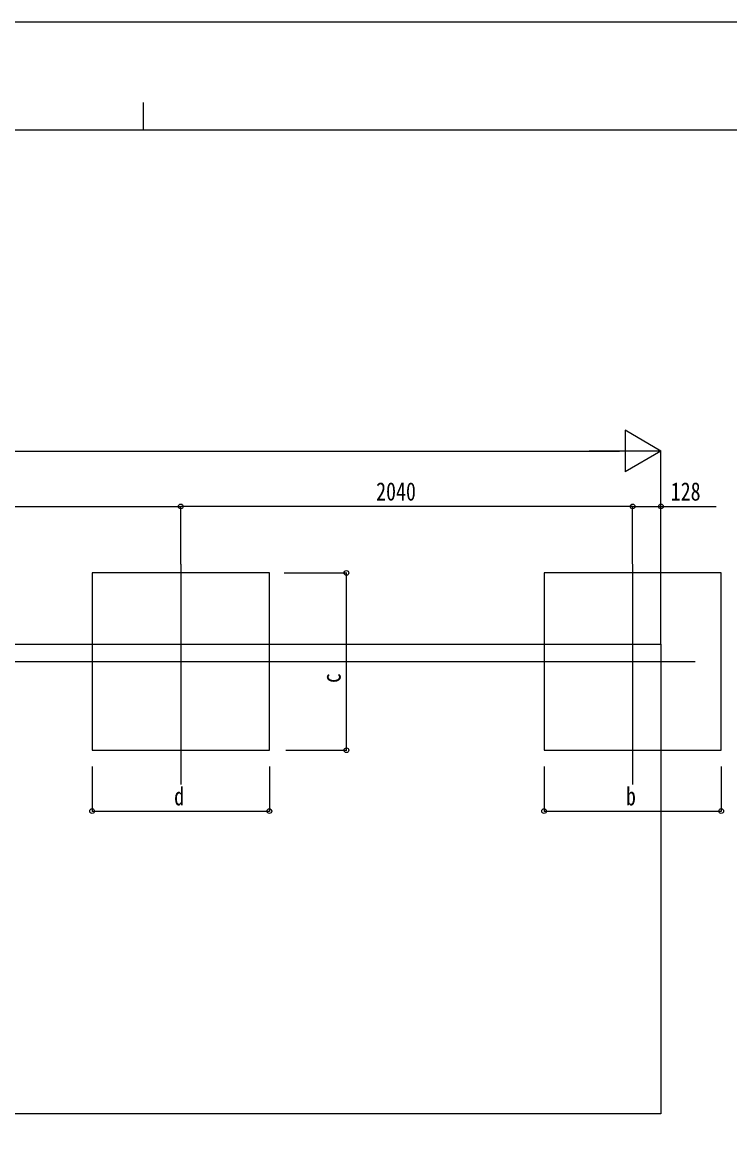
# Model space of a CAD drawing. Units: millimetres, scale not verified. Extents: x -10512 to 10512, y -7425 to 7425.
# Drawn here: x -559 to 2636, y 2422 to 7425 of the extents above; entities that cross this region are included whole.
import ezdxf
from ezdxf.enums import TextEntityAlignment as Align

# ---------------------------------------------------------------- set-up
doc = ezdxf.new("R2010")
doc.units = ezdxf.units.MM
doc.header["$LTSCALE"] = 30
for name, color, linetype in [('0-3_YKK_12', 2, 'Continuous'), ('0-5_YKK_A1', 4, 'Continuous'), ('0-6_YKK_D', 6, 'Continuous'), ('0-7_YKK_ZWAK', 7, 'Continuous')]:
    doc.layers.add(name, color=color, linetype=linetype)
doc.styles.add('ＭＳ ゴシック', font='')
doc.styles.get('ＭＳ ゴシック').set_extended_font_data('MS Gothic')

msp = doc.modelspace()

# ---------------------------------------------------------------- linework, layer by layer
at = {"layer": '0-3_YKK_12'}
for p, q in [((157.03, 4979.9), (157.03, 3984.73)), ((2197.03, 4979.9), (2197.03, 3984.73)), ((-2271.93, 4539.81), (2479.17, 4539.81))]:
    msp.add_line(p, q, dxfattribs=at)
at = {"layer": '0-5_YKK_A1'}
for p, q in [((-4158.97, 4617.61), (2325.03, 4617.61)), ((2325.03, 4617.61), (2325.03, 2499.23)), ((2325.03, 2499.23), (-4158.97, 2499.23))]:
    msp.add_line(p, q, dxfattribs=at)
for points in [[(-242.97, 4139.81), (557.03, 4139.81), (557.03, 4939.81), (-242.97, 4939.81)], [(1797.03, 4139.81), (2597.03, 4139.81), (2597.03, 4939.81), (1797.03, 4939.81)]]:
    msp.add_lwpolyline(points, close=True, dxfattribs=at)
at = {"layer": '0-6_YKK_D'}
for p, q in [((2325.03, 5489.81), (2162.65, 5583.56)), ((2162.65, 5583.56), (2162.65, 5396.06)), ((-3971.47, 5489.81), (2137.53, 5489.81)), ((2325.03, 5489.81), (2000.27, 5489.81)), ((2325.03, 5489.81), (2162.65, 5396.06)), ((2325.03, 4618.61), (2325.03, 5490.81)), ((-1990.97, 5239.81), (157.03, 5239.81)), ((157.03, 4980.9), (157.03, 5240.81)), ((157.03, 4979.9), (157.03, 5240.81)), ((2197.03, 5239.81), (157.03, 5239.81)), ((2197.03, 4980.9), (2197.03, 5240.81)), ((2197.03, 4980.9), (2197.03, 5240.81)), ((2325.03, 4667.61), (2325.03, 5240.81)), ((624.19, 4939.81), (906.14, 4939.81)), ((905.14, 4139.81), (905.14, 4939.81)), ((632.03, 4139.81), (906.14, 4139.81)), ((-242.97, 4065.62), (-242.97, 3863.81)), ((557.03, 4065.8), (557.03, 3863.81)), ((1797.03, 4065.62), (1797.03, 3863.81)), ((2597.03, 4065.8), (2597.03, 3863.81)), ((-242.97, 3864.81), (557.03, 3864.81)), ((1797.03, 3864.81), (2597.03, 3864.81))]:
    msp.add_line(p, q, dxfattribs=at)
msp.add_lwpolyline([(2197.03, 5239.81), (2325.03, 5239.81), (2574.87, 5239.81)], dxfattribs=at)
for centre in [(157.03, 5239.81), (157.03, 5239.81), (2197.03, 5239.81), (2197.03, 5239.81), (2325.03, 5239.81), (905.14, 4939.81), (905.14, 4139.81), (-242.97, 3864.81), (557.03, 3864.81), (1797.03, 3864.81), (2597.03, 3864.81)]:
    msp.add_circle(centre, 10.62, dxfattribs=at)
at = {"layer": '0-7_YKK_ZWAK'}
for p, q in [((-12.45, 7062.5), (-12.45, 6937.5)), ((9737.55, 6937.5), (-9762.45, 6937.5))]:
    msp.add_line(p, q, dxfattribs=at)
msp.add_lwpolyline([(-10512.5, -7425), (10512.5, -7425), (10512.5, 7425), (-10512.5, 7425)], close=True, dxfattribs=at)

# ---------------------------------------------------------------- texts
at = {"layer": '0-6_YKK_D', "style": 'ＭＳ ゴシック', "width": 0.8}
for s, p in [('2040', (1039.03, 5241.48)), ('128', (2369.2, 5241.48)), ('d', (127.03, 3866.15)), ('b', (2167.03, 3866.15))]:
    msp.add_text(s, height=82.48, dxfattribs=at).set_placement(p, align=Align.BOTTOM_LEFT)
msp.add_text('c', height=82.48, rotation=90, dxfattribs=at).set_placement((903.47, 4442.85), align=Align.BOTTOM_LEFT)

doc.saveas('drawing.dxf')
